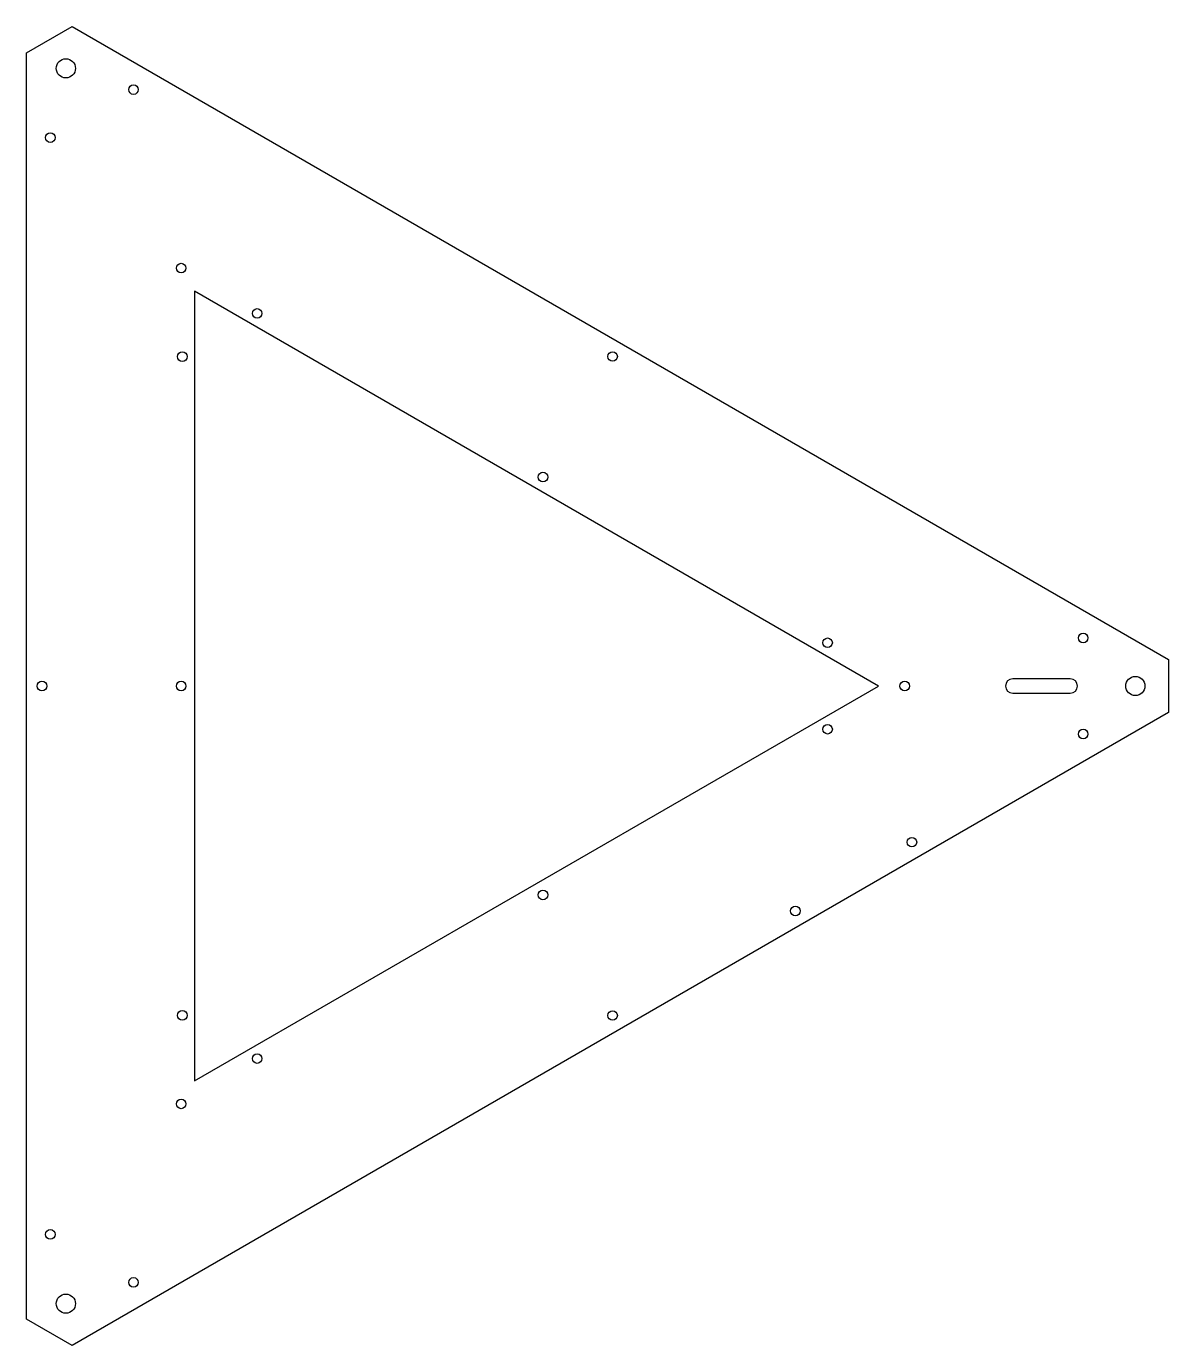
# Model space of a CAD drawing. Extents: x 160 to 398, y -137 to 137.
import ezdxf

# ---------------------------------------------------------------- set-up
doc = ezdxf.new("R2010")
doc.units = 0

# ---------------------------------------------------------------- blocks, each defined once
blk = doc.blocks.new('MYLAYER001')
at = {"layer": 'Body_Slices', "color": 0}
for points in [[(170, -137.39), (160.47, -131.89), (160.47, 131.89), (170, 137.39), (398.45, 5.5), (398.45, -5.5)], [(195.47, -82.27), (337.97, 0), (195.47, 82.27)]]:
    blk.add_lwpolyline(points, close=True, dxfattribs=at)
blk.add_lwpolyline([(377.97, 1.5), (365.97, 1.5, 1), (365.97, -1.5), (377.97, -1.5, 1)], format="xyb", close=True, dxfattribs=at)
for centre, radius in [((168.7, 128.65), 2), ((182.79, 124.23), 1), ((165.47, 114.23), 1), ((192.72, 87.04), 1), ((208.56, 77.6), 1), ((192.97, 68.6), 1), ((282.6, 68.63), 1), ((268.1, 43.52), 1), ((380.65, 10), 1), ((327.39, 9), 1), ((163.72, 0), 1), ((192.72, 0), 1), ((343.47, 0), 1), ((391.52, 0), 2), ((327.39, -9), 1), ((380.65, -10), 1), ((344.96, -32.53), 1), ((268.1, -43.52), 1), ((320.69, -46.86), 1), ((192.97, -68.6), 1), ((282.6, -68.63), 1), ((208.56, -77.6), 1), ((192.72, -87.04), 1), ((165.47, -114.23), 1), ((182.79, -124.23), 1), ((168.7, -128.65), 2)]:
    blk.add_circle(centre, radius, dxfattribs=at)

msp = doc.modelspace()

# ---------------------------------------------------------------- block references
at = {"layer": 'Body_Slices', "color": 0}
msp.add_blockref('MYLAYER001', (0, 0), dxfattribs=at)

doc.saveas('drawing.dxf')
